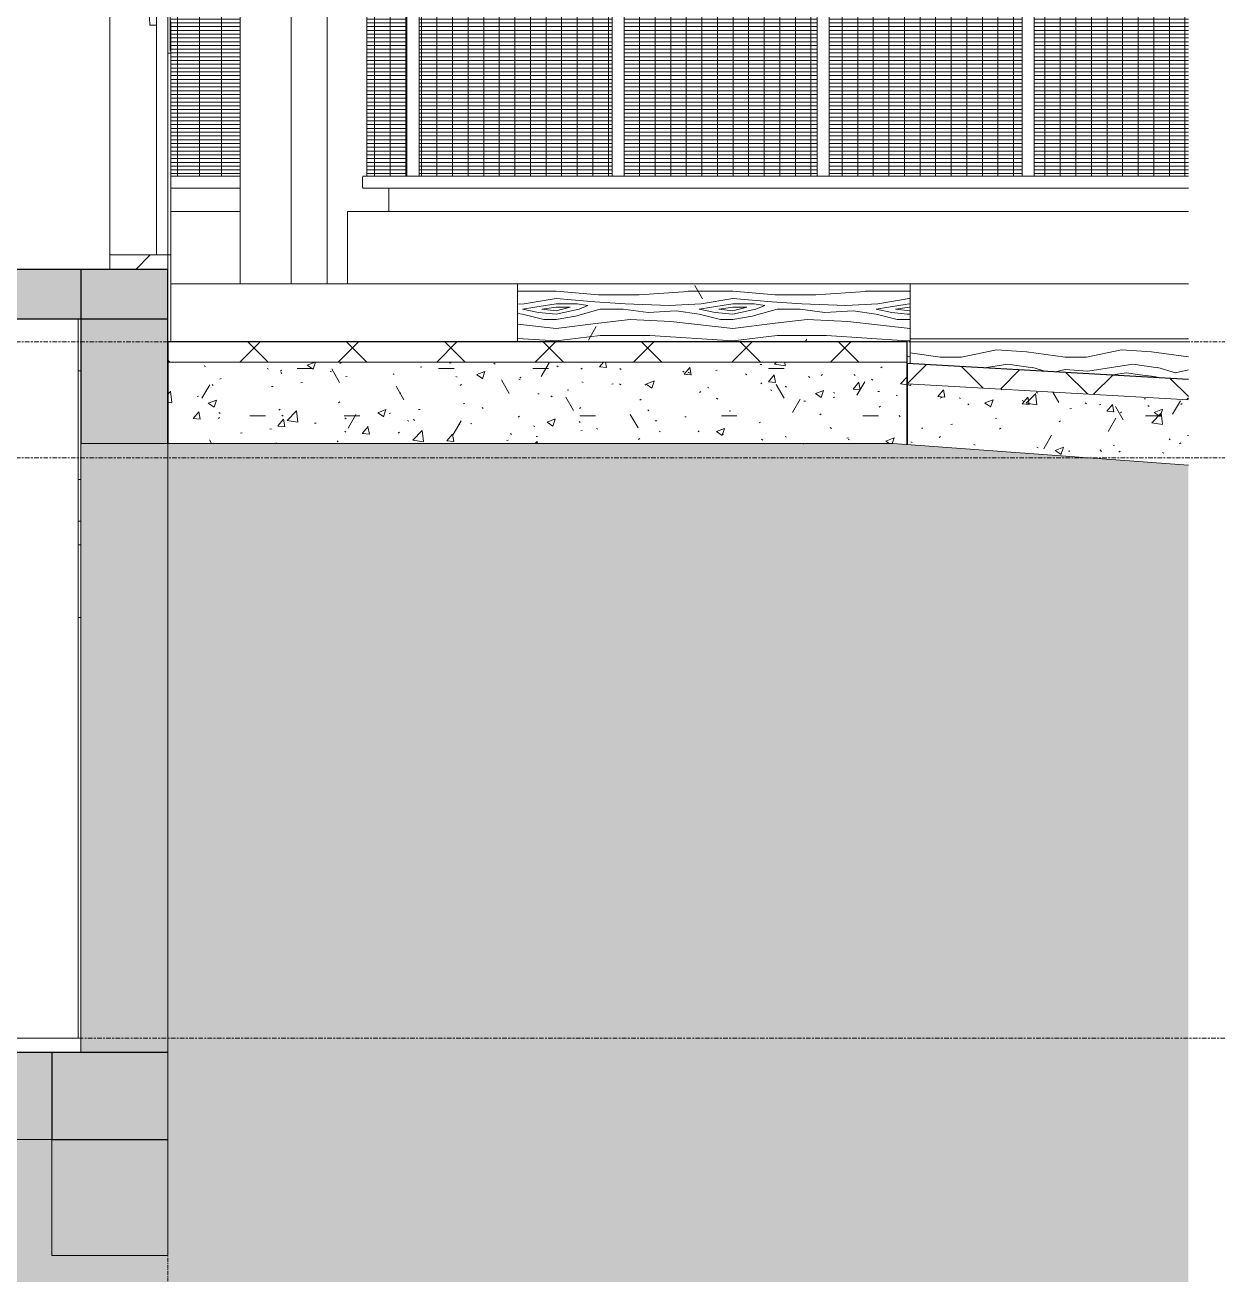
# Model space of a CAD drawing. Header units: millimetres. Extents: x 26124 to 258712, y -8723 to 35400.
# Drawn here: x 247595 to 251705, y -2814 to 1493 of the extents above; entities that cross this region are included whole.
import ezdxf

# ---------------------------------------------------------------- set-up
doc = ezdxf.new("R2010")
doc.units = ezdxf.units.MM
for name, pattern in [('Centre', [31.75, 6.35, -4.7625, 15.875, -4.7625]), ('Dash', [6.35, 3.175, -3.175]), ('Grid Line', [22.225, 12.7, -3.175, 3.175, -3.175])]:
    doc.linetypes.add(name, pattern=pattern)
for name, color, linetype, lineweight in [('0-2', 50, 'Continuous', 5), ('A-DETL-GENF-2', 9, 'Continuous', 9), ('A-DETL-MEDM', 33, 'Continuous', 18), ('A-DETL-THIN', 151, 'Continuous', 9), ('A-DOOR', 31, 'Continuous', 9), ('A-DOOR-FRAM', 31, 'Continuous', 9), ('A-DOOR-GLAZ', 31, 'Continuous', 9), ('A-FLOR', 192, 'Continuous', 9), ('A-FLOR-1', 10, 'Continuous', 25), ('A-FLOR-3', 192, 'Continuous', 25), ('A-FLOR-HRAL', 11, 'Continuous', 9), ('A-FLOR-LEVL-2', 51, 'Centre', 9), ('A-FLOR-MCUT', 51, 'Continuous', 9), ('A-FLOR-PATT-1', 7, 'Continuous', 9), ('A-FLOR-PATT-3', 8, 'Continuous', 9), ('A-WALL', 113, 'Continuous', 9), ('A-WALL-1', 113, 'Continuous', 18), ('A-WALL-PATT-1', 7, 'Continuous', 9), ('A-WALL-PATT-4', 111, 'Continuous', 9), ('C-PRKG', 70, 'Continuous', 9), ('C-PRKG-HDLN', 70, 'Dash', 9), ('L-SITE-WALL-1', 250, 'Continuous', 18), ('L-SITE-WALL-2', 7, 'Continuous', 9), ('S-BEAM-1', 12, 'Continuous', 5), ('S-BEAM-2', 10, 'Continuous', 25), ('S-BEAM-3', 7, 'Continuous', 9), ('S-COLS', 52, 'Continuous', 9), ('S-GRID-1', 1, 'Grid Line', 9)]:
    doc.layers.add(name, color=color, linetype=linetype, lineweight=lineweight)
pattern_1 = [(0, (201715.2, 14125), (650.24, 162.56), [53.645, -434.035, 53.645, -434.035, -2600.96]), (0, (201715.2, 14125), (650.24, 162.56), [-975.36, 53.645, -921.715, 53.645, -434.035, -1137.92]), (0, (201715.2, 14125), (650.24, 162.56), [-2438.4, 53.645, -271.475, 53.645, -759.155]), (120, (201959.04, 14206.28), (-465.9011, 481.84436), [53.645, -434.035, 53.645, -3034.995]), (120, (201959.04, 14206.28), (-465.9011, 481.84436), [-541.325, -434.035, 53.645, -921.715, -1625.6]), (120, (201959.04, 14206.28), (-465.9011, 481.84436), [-1950.72, 53.645, -434.035, 53.645, -1084.275]), (120, (201959.04, 14206.28), (-465.9011, 481.84436), [-2492.045, -271.475, 53.645, -759.155]), (240, (202040.32, 14531.4), (-184.3389, -644.40436), [53.645, -434.035, 53.645, -3034.995]), (240, (202040.32, 14531.4), (-184.3389, -644.40436), [-541.325, -434.035, 53.645, -921.715, -1625.6]), (240, (202040.32, 14531.4), (-184.3389, -644.40436), [-1950.72, 53.645, -434.035, 53.645, -1084.275]), (240, (202040.32, 14531.4), (-184.3389, -644.40436), [-2492.045, -271.475, 53.645, -759.155])]
pattern_2 = [(50, (201715.2, 14125), (291.4942, -25.5022), [30.48, -335.28]), (355, (201715.2, 14125), (-56.3889, 305.6909), [24.384, -268.224]), (100.451, (201739.5, 14122.88), (235.108, 280.1865), [25.904, -284.944]), (46.184, (201715.2, 14206.28), (433.727, -67.2684), [45.72, -502.92]), (96.636, (201751.35, 14200.67), (379.844, 395.8845), [38.856, -427.416]), (351.184, (201715.2, 14206.3), (379.848, 395.881), [36.576, -402.336]), (21, (201755.84, 14185.96), (242.5828, -163.6239), [30.48, -335.28]), (326, (201755.84, 14185.96), (98.883, 294.7011), [24.384, -268.224]), (71.451, (201776.06, 14172.33), (341.4672, 131.074), [25.904, -284.944]), (37.5, (201715.2, 14125), (4.94191, 135.28833), [5.364, -259.608, 5.364, -266.924, -269.24]), (37.5, (201715.2, 14125), (4.94191, 135.28833), [-537.261, 5.364, -263.876]), (7.5, (201715.2, 14125), (106.91172, 160.28908), [5.364, -149.88, 5.364, -253.512, -102.616]), (7.5, (201715.2, 14125), (106.91172, 160.28908), [-414.122, 5.364, -97.252]), (327.5, (201624.58, 14125), (216.9455, -9.16625), [5.364, -96.236, 5.364, -311.628, -420.624]), (327.5, (201624.58, 14125), (216.9455, -9.16625), [-418.592, 5.364, -415.26]), (317.5, (201583.94, 14125), (237.0069, 40.6827), [5.364, -126.716, 5.364, -205.151, -298.704]), (317.5, (201583.94, 14125), (237.0069, 40.6827), [-342.595, 5.364, -293.34])]
pattern_3 = [(45, (201715.2, 14125), (-169.7056, 169.7056), []), (135, (201715.2, 14125), (-169.7056, -169.7056), [])]
pattern_4 = [(349.695, (250830.505, 869.39), (3657.5982, -609.61), [68.155, -6747.38]), (0, (250897.56, 857.2), (609.6, 609.6), [67.06, -542.54]), (18.435, (250964.62, 857.2), (1219.2, 609.602), [57.83, -1869.89]), (172.875, (251019.48, 875.49), (4267.1994, -609.599), [49.15, -4865.604]), (174.806, (250970.713, 881.584), (6096.004, -609.5547), [67.333, -6665.92]), (194.036, (250903.66, 887.68), (-1828.802, -609.592), [75.4, -2438.04]), (9.462, (250879.27, 869.39), (3048.005, 609.5835), [37.08, -3670.97]), (353.66, (250915.85, 875.49), (-4876.8008, 609.5835), [55.2, -5464.96]), (185.711, (250970.713, 869.39), (-5486.3951, -609.6394), [61.264, -6065.14]), (168.69, (250909.75, 863.3), (2438.4, -609.603), [31.084, -3077.28]), (354.806, (250775.64, 863.296), (-6096.004, 609.5547), [67.333, -6665.92]), (348.69, (250842.7, 857.2), (-2438.4, 609.603), [62.17, -3046.194]), (0, (250903.66, 845), (609.6, 609.6), [73.15, -536.45]), (20.556, (250976.81, 845.01), (3048, 1219.197), [52.084, -5156.34]), (3.814, (251025.577, 863.296), (8534.40115, 609.5889), [91.643, -9072.654]), (354.806, (251117.02, 869.39), (-6096.004, 609.5547), [67.333, -6665.92]), (0, (251184.1, 863.3), (609.6, 609.6), [67.06, -542.54]), (5.194, (250641.53, 863.296), (6096.004, 609.5547), [67.333, -6665.92]), (354.806, (250708.585, 869.39), (-6096.004, 609.5547), [67.333, -6665.92]), (0, (250641.5, 875.5), (609.6, 609.6), [36.58, -573.02]), (5.194, (250678.105, 875.49), (6096.004, 609.5547), [67.333, -6665.92]), (0, (250745.16, 881.6), (609.6, 609.6), [60.96, -548.64]), (10.305, (250806.12, 881.584), (-3657.5982, -609.61), [68.155, -6747.38]), (5.194, (250873.18, 893.776), (6096.004, 609.5547), [67.333, -6665.92]), (354.806, (250940.233, 899.87), (-6096.004, 609.5547), [67.333, -6665.92]), (354.806, (251007.29, 893.776), (-6096.004, 609.5547), [67.333, -6665.92]), (351.87, (251074.345, 887.68), (-3657.6004, 609.593), [86.21, -4224.31]), (0, (251159.7, 875.5), (609.6, 609.6), [91.44, -518.16]), (347.471, (251135.305, 509.73), (3047.9989, -609.6108), [56.2, -5564.033]), (354.289, (251190.17, 497.536), (-5486.3951, 609.6394), [61.264, -6065.14]), (8.13, (251135.305, 509.73), (3657.6004, 609.593), [43.105, -4267.42]), (9.462, (251177.98, 515.82), (3048.005, 609.5835), [74.16, -3633.89]), (0, (250641.5, 528), (609.6, 609.6), [73.15, -536.45]), (350.538, (250714.68, 528.02), (-3048.005, 609.5835), [37.08, -3670.97]), (201.801, (250751.26, 521.92), (1828.8045, 609.587), [32.83, -3249.97]), (192.995, (250720.777, 509.73), (5486.3931, 1219.2375), [81.33, -8051.747]), (352.875, (251202.36, 509.73), (-4267.1994, 609.599), [49.15, -4865.604]), (7.125, (251202.36, 509.73), (4267.1994, 609.599), [49.15, -4865.604]), (0, (250641.5, 515.8), (609.6, 609.6), [48.77, -560.83]), (194.036, (250690.3, 515.82), (-1828.802, -609.592), [50.27, -2463.18]), (356.633, (250775.64, 534.112), (-9753.5944, 609.6919), [103.81, -10277.302]), (357.709, (250879.273, 528.016), (-14630.39665, 609.6991), [152.522, -15099.665]), (3.18, (251031.673, 521.92), (10363.1983, 609.6312), [109.897, -10879.823]), (9.462, (251141.4, 528.02), (3048.005, 609.5835), [111.24, -3596.81]), (10.305, (250641.53, 473.15), (-3657.5982, -609.61), [68.155, -6747.38]), (15.945, (250708.585, 485.34), (-2438.404, -609.583), [88.76, -4349.196]), (0, (250793.9, 509.7), (609.6, 609.6), [79.25, -530.35]), (351.87, (250873.18, 509.73), (-3657.6004, 609.593), [86.21, -4224.31]), (3.576, (250958.52, 497.536), (9144.003, 609.5468), [97.726, -9674.906]), (351.254, (251056.057, 503.63), (4267.201, -609.5878), [80.18, -7937.856]), (345.964, (251135.3, 491.44), (-1828.802, 609.592), [75.4, -2438.04]), (0, (251208.46, 473.15), (609.6, 609.6), [42.67, -566.93]), (174.806, (250775.64, 534.11), (6096.004, -609.5547), [134.665, -6598.587]), (355.236, (250641.53, 570.69), (-6705.5965, 609.6414), [146.81, -7193.745]), (0, (250787.83, 558.5), (609.6, 609.6), [140.2, -469.4]), (4.086, (250928.04, 558.496), (7924.795, 609.6527), [171.123, -8385.02]), (0, (251098.7, 570.7), (609.6, 609.6), [152.4, -457.2]), (7.125, (250641.53, 442.67), (4267.1994, 609.599), [147.443, -4767.31]), (6.34, (250787.83, 460.96), (4876.8008, 609.5835), [110.403, -5409.76]), (357.51, (250897.56, 473.152), (-13411.19697, 609.7044), [140.34, -13893.706]), (353.48, (251037.77, 467.056), (-15849.59217, 1828.85517), [214.749, -21260.135]), (3.013, (250641.53, 838.912), (10972.79715, 609.6408), [115.984, -11482.446]), (351.87, (250757.35, 845.01), (-3657.6004, 609.593), [129.316, -4181.21]), (357.614, (250885.37, 826.72), (-14020.79943, 609.6137), [146.43, -14496.664]), (10.62, (251031.673, 820.624), (-6705.59246, -1219.2397), [99.236, -9824.334]), (0, (251129.2, 838.9), (609.6, 609.6), [121.92, -487.68]), (356.82, (250641.53, 912.064), (-10363.1983, 609.6312), [109.897, -10879.823]), (6.009, (250751.257, 905.968), (-6095.999, -609.5992), [116.464, -11529.93]), (6.71, (250867.08, 918.16), (-5486.39734, -609.6157), [104.346, -10330.325]), (354.289, (250970.713, 930.35), (-5486.3951, 609.6394), [122.53, -6003.877]), (347.905, (251092.633, 918.16), (-5486.3949, 1219.22295), [87.28, -8640.862]), (9.462, (251177.98, 899.87), (3048.005, 609.5835), [74.16, -3633.89]), (3.814, (250641.53, 796.24), (8534.4012, 609.5889), [91.643, -9072.654]), (347.196, (250732.97, 802.336), (-7924.80896, 1828.76326), [137.532, -13615.67]), (0, (250867.1, 771.86), (609.6, 609.6), [152.4, -457.2]), (5.44, (251019.48, 771.856), (-6705.6025, -609.56085), [128.595, -12730.932]), (6.71, (251147.497, 784.048), (-5486.39734, -609.6157), [104.346, -10330.325]), (0, (250641.5, 954.74), (609.6, 609.6), [103.63, -505.97]), (8.13, (250745.16, 954.74), (3657.6004, 609.593), [172.42, -4138.1]), (357.614, (250915.85, 979.12), (-14020.79943, 609.6137), [146.43, -14496.664]), (354.472, (251062.153, 973.024), (12801.59101, -1219.3029), [189.859, -18796.025]), (6.843, (250641.53, 400), (-10363.19504, -1219.24128), [153.494, -15195.842]), (0, (250793.9, 418.3), (609.6, 609.6), [170.69, -438.91]), (356.348, (250964.617, 418.288), (-18897.60496, 1219.12666), [287.095, -28422.422]), (0, (250641.5, 613.36), (609.6, 609.6), [146.3, -463.3]), (4.764, (250787.833, 613.36), (6705.5965, 609.6414), [146.81, -7193.745]), (358.152, (250934.137, 625.552), (-18287.99624, 609.72412), [189.074, -18718.355]), (357.274, (251123.113, 619.456), (-12192.00424, 609.53415), [128.16, -12687.945]), (354.806, (250641.53, 710.896), (-6096.004, 609.5547), [134.665, -6598.587]), (0, (250775.64, 698.7), (609.6, 609.6), [195.07, -414.53]), (1.909, (250970.713, 698.704), (17678.40105, 609.55323), [182.982, -18115.176]), (3.576, (251153.593, 704.8), (9144.003, 609.5468), [97.726, -9674.906])]

# ---------------------------------------------------------------- blocks, each defined once
blk = doc.blocks.new('NCV_TKTC_KET CAU_rvt-2-TKCS_MẶT CẮT 4')
at = {"layer": 'A-FLOR-PATT-1'}
for points in [[(127176.4, 480), (127252.5, 480), (127252.5, 650), (125452.6, 650), (125452.6, 480), (126776.9, 480)], [(82302.7, -2350), (127252.6, -2350), (127252.6, -2050), (33652.7, -2050), (33652.7, -2350), (79641.2, -2350)]]:
    blk.add_hatch(color=256, dxfattribs=at).paths.add_polyline_path(points)
at = {"layer": 'A-WALL-PATT-1'}
blk.add_hatch(color=256, dxfattribs=at).paths.add_polyline_path([(126952.6, -2050), (127252.6, -2050), (127252.6, 50), (126952.6, 50), (126952.6, -1401.9)])
at = {"layer": 'S-BEAM-1'}
for points in [[(127176.4, 50), (127252.6, 50), (127252.6, 650), (126952.6, 650), (126952.6, 50)], [(126852.6, -2750), (127252.6, -2750), (127252.6, -2050), (126852.6, -2050), (126852.6, -2623.2)]]:
    blk.add_hatch(color=256, dxfattribs=at).paths.add_polyline_path(points)
at = {"layer": 'A-FLOR-1'}
for p, q in [((127252.5, 650), (125452.6, 650)), ((127252.5, 480), (127252.5, 650)), ((125452.6, 480), (127252.5, 480)), ((127252.6, -2050), (33652.7, -2050)), ((126852.6, -2350), (127252.6, -2350))]:
    blk.add_line(p, q, dxfattribs=at)
at = {"layer": 'L-SITE-WALL-1'}
blk.add_line((126952.6, 50), (126952.6, -2050), dxfattribs=at)
at = {"layer": 'L-SITE-WALL-2'}
for p, q in [((127252.6, 50), (126952.6, 50)), ((126952.6, -2050), (127252.6, -2050))]:
    blk.add_line(p, q, dxfattribs=at)
at = {"layer": 'S-BEAM-2'}
for p, q in [((127252.6, 650), (126952.6, 650)), ((126952.6, 650), (126952.6, 50)), ((127252.6, 50), (127252.6, 650)), ((126952.6, -2050), (126852.6, -2050)), ((126852.6, -2050), (126852.6, -2350))]:
    blk.add_line(p, q, dxfattribs=at)
at = {"layer": 'S-BEAM-3'}
for p, q in [((126952.6, 50), (127252.6, 50)), ((127252.6, -2050), (126952.6, -2050))]:
    blk.add_line(p, q, dxfattribs=at)
blk = doc.blocks.new('FD_01 - FD_01-1200x2200mm-V90-TKCS_MẶT CẮT 4')
at = {"layer": 'A-DOOR'}
for p, q in [((127252.6, 2865), (127212.6, 2865)), ((127212.6, 2865), (127212.6, 2665)), ((127252.6, 2665), (127252.6, 2865)), ((127212.6, 2685), (127210.6, 2685)), ((127210.6, 2685), (127210.6, 2665)), ((127212.6, 2665), (127212.6, 2685)), ((127254.6, 2685), (127252.6, 2685)), ((127252.6, 2685), (127252.6, 2665)), ((127254.6, 2665), (127254.6, 2685)), ((127210.6, 2665), (127212.6, 2665)), ((127210.6, 2000), (127210.6, 2665)), ((127212.6, 2665), (127252.6, 2665)), ((127252.6, 2665), (127254.6, 2665)), ((127254.6, 2000), (127254.6, 2665)), ((127212.6, 2000), (127210.6, 2000)), ((127210.6, 2000), (127210.6, 1980)), ((127252.6, 2000), (127212.6, 2000)), ((127212.6, 2000), (127212.6, 700)), ((127212.6, 1980), (127212.6, 2000)), ((127252.6, 700), (127252.6, 2000)), ((127254.6, 2000), (127252.6, 2000)), ((127252.6, 2000), (127252.6, 1980)), ((127254.6, 1980), (127254.6, 2000)), ((127210.6, 1980), (127212.6, 1980)), ((127252.6, 1980), (127254.6, 1980)), ((127189, 1688.9), (127184, 1625.4)), ((127212.6, 1708), (127190.5, 1708)), ((127190.5, 1707.5), (127190.5, 1708)), ((127258.6, 1680), (127252.6, 1680)), ((127260.6, 1402.5), (127260.6, 1672.5)), ((127174.5, 1625.4), (127174.5, 1574.6)), ((127180.8, 1625.4), (127174.5, 1625.4)), ((127180.8, 1574.6), (127180.8, 1625.4)), ((127180.8, 1625.4), (127180.8, 1574.6)), ((127212.6, 1625.4), (127180.8, 1625.4)), ((127212.6, 1574.6), (127212.6, 1625.4)), ((127287.6, 1610), (127260.6, 1610)), ((127260.6, 1607.1), (127260.6, 1609.7)), ((127287.6, 1610), (127287.6, 1617.5)), ((127297.6, 1617.5), (127287.6, 1617.5)), ((127287.6, 1600), (127287.6, 1610)), ((127287.6, 1609.7), (127287.6, 1608.7)), ((127287.6, 1590), (127287.6, 1600)), ((127297.6, 1617.5), (127297.6, 1610)), ((127297.6, 1610), (127297.6, 1600)), ((127297.6, 1600), (127297.6, 1590)), ((127174.5, 1574.6), (127180.8, 1574.6)), ((127180.8, 1574.6), (127212.6, 1574.6)), ((127184, 1574.6), (127189, 1511.1)), ((127260.6, 1590.3), (127260.6, 1592.9)), ((127260.6, 1590), (127287.6, 1590)), ((127287.6, 1591.3), (127287.6, 1590.3)), ((127287.6, 1582.5), (127287.6, 1590)), ((127297.6, 1582.5), (127287.6, 1582.5)), ((127297.6, 1590), (127297.6, 1582.5)), ((127190.5, 1492.1), (127190.5, 1492.5)), ((127190.5, 1492.1), (127212.6, 1492.1)), ((127262.6, 1506), (127260.6, 1506)), ((127262.6, 1495.1), (127260.6, 1495.1)), ((127260.6, 1477.7), (127262.6, 1477.7)), ((127262.6, 1503), (127262.6, 1503)), ((127262.6, 1503), (127262.6, 1497)), ((127262.6, 1497), (127262.6, 1497)), ((127262.6, 1495.1), (127262.6, 1495.1)), ((127262.6, 1495.1), (127262.6, 1481.2)), ((127262.6, 1481.2), (127262.6, 1481.2)), ((127252.6, 1395), (127258.6, 1395)), ((127212.6, 700), (127252.6, 700))]:
    blk.add_line(p, q, dxfattribs=at)
at = {"layer": 'A-DOOR', "flags": 128}
for points in [[(127190.5, 1708), (127190.5, 1707.5), (127190.4, 1706.1), (127190.2, 1703.8), (127189.9, 1700.8), (127189.7, 1697.2), (127189.3, 1693.1), (127189, 1688.9)], [(127258.6, 1680), (127258.6, 1680), (127258.7, 1680), (127258.8, 1680), (127258.9, 1680), (127259, 1680), (127259, 1679.9), (127259.1, 1679.9), (127259.2, 1679.9), (127259.3, 1679.9), (127259.3, 1679.8), (127259.4, 1679.8), (127259.5, 1679.8), (127259.6, 1679.7), (127259.6, 1679.7), (127259.7, 1679.7), (127259.8, 1679.6), (127259.8, 1679.6), (127259.9, 1679.5), (127259.9, 1679.4), (127260, 1679.4), (127260.1, 1679.3), (127260.1, 1679.3), (127260.2, 1679.2), (127260.2, 1679.1), (127260.2, 1679.1), (127260.3, 1679), (127260.3, 1678.9), (127260.4, 1678.9), (127260.4, 1678.8), (127260.4, 1678.7), (127260.5, 1678.6), (127260.5, 1678.6), (127260.5, 1678.5), (127260.5, 1678.4), (127260.5, 1678.3), (127260.5, 1678.3), (127260.6, 1678.2), (127260.6, 1678.1), (127260.6, 1678), (127260.6, 1678)], [(127189, 1511.1), (127189.3, 1506.9), (127189.7, 1502.8), (127189.9, 1499.2), (127190.2, 1496.2), (127190.4, 1493.9), (127190.5, 1492.5), (127190.5, 1492.1)], [(127260.6, 1397), (127260.6, 1396.9), (127260.6, 1396.8), (127260.5, 1396.8), (127260.5, 1396.7), (127260.5, 1396.6), (127260.5, 1396.5), (127260.5, 1396.4), (127260.5, 1396.4), (127260.4, 1396.3), (127260.4, 1396.2), (127260.4, 1396.1), (127260.3, 1396.1), (127260.3, 1396), (127260.3, 1395.9), (127260.2, 1395.9), (127260.2, 1395.8), (127260.1, 1395.7), (127260.1, 1395.7), (127260, 1395.6), (127260, 1395.6), (127259.9, 1395.5), (127259.8, 1395.5), (127259.8, 1395.4), (127259.7, 1395.4), (127259.6, 1395.3), (127259.6, 1395.3), (127259.5, 1395.2), (127259.4, 1395.2), (127259.4, 1395.2), (127259.3, 1395.1), (127259.2, 1395.1), (127259.1, 1395.1), (127259.1, 1395.1), (127259, 1395), (127258.9, 1395), (127258.8, 1395), (127258.7, 1395), (127258.7, 1395), (127258.6, 1395), (127258.6, 1395)]]:
    blk.add_lwpolyline(points, dxfattribs=at)
at = {"layer": 'A-DOOR-FRAM'}
for p, q in [((127252.6, 2900), (127052.6, 2900)), ((127052.6, 2900), (127052.6, 2855)), ((127252.6, 2865), (127252.6, 2900)), ((127052.6, 2855), (127212.6, 2855)), ((127052.6, 2855), (127052.6, 700)), ((127212.6, 2855), (127212.6, 2865)), ((127212.6, 2865), (127252.6, 2865))]:
    blk.add_line(p, q, dxfattribs=at)
at = {"layer": 'A-DOOR-GLAZ'}
for p, q in [((127222.6, 2665), (127212.6, 2665)), ((127212.6, 2665), (127212.6, 2000)), ((127222.6, 2000), (127222.6, 2665)), ((127252.6, 2665), (127242.6, 2665)), ((127242.6, 2665), (127242.6, 2000)), ((127252.6, 2000), (127252.6, 2665)), ((127212.6, 2000), (127222.6, 2000)), ((127242.6, 2000), (127252.6, 2000))]:
    blk.add_line(p, q, dxfattribs=at)
blk = doc.blocks.new('BAI XE PCCC - BAI XE PCCC-1477864-TKCS_MẶT CẮT 4')
at = {"layer": 'C-PRKG'}
for p, q in [((129811.6, 600), (130771.5, 600)), ((130771.5, 600), (129811.6, 600))]:
    blk.add_line(p, q, dxfattribs=at)
at = {"layer": 'C-PRKG-HDLN'}
blk.add_line((129811.6, 600), (130771.5, 600), dxfattribs=at)
blk.add_line((129811.6, 600), (130771.5, 600), dxfattribs=at)
blk = doc.blocks.new('NBS_CLDPhysicalSecuritySystems_MtlMeshPnlFncngSym_CLDModsecSecurusS3_InfillPanel - NBS_CLDPhysicalSecuritySystems_MtlMeshPnlFncngSym_CLDModsecSecurusS2_InfillPanel-2369440-TKCS_MẶT CẮT 4')
at = {"layer": 'A-FLOR-HRAL'}
h = blk.add_hatch(dxfattribs=at)
h.set_pattern_fill('FP_23', color=256, style=0, pattern_type=2)
h.set_pattern_definition([(180, (123252.564, 850), (2e-15, 13), []), (90, (123252.564, 850), (76, -5e-15), [])])
h.paths.add_polyline_path([(127313.3, 2826.1), (127312.4, 2820), (127307, 2825.7), (127312.7, 2826)])
h.paths.add_polyline_path([(127501.6, 971), (127501.6, 2850), (127329.9, 2850), (127328.9, 2828.9), (127313.4, 2821), (127315.1, 2826.8), (127321.2, 2830.8), (127325.4, 2838.7), (127324.8, 2848.1), (127325.4, 2842.5), (127323, 2834), (127316.1, 2827.8), (127308.3, 2826.1), (127300.4, 2828.4), (127294.2, 2835.3), (127292.5, 2843.1), (127293, 2836.9), (127297.4, 2830.1), (127308.9, 2820), (127298.4, 2820), (127296.9, 2812.2), (127282.3, 2796.3), (127273.3, 2798), (127262.6, 2809), (127262.6, 1609.7), (127287.6, 1610), (127287.6, 1617.5), (127297.6, 1616.9), (127297.6, 1582.5), (127287.6, 1583.1), (127287.6, 1590.3), (127262.6, 1590.3), (127262.6, 1500), (127260.6, 1500), (127260.6, 1495.1), (127262.6, 1495.1), (127262.6, 971), (127376.1, 971)])
h.paths.add_polyline_path([(123632.6, 2150), (123758.4, 2151.9), (123689.4, 2200), (123506.6, 2200), (123506.6, 2151.9), (123632.6, 2151.9)])
h.paths.add_polyline_path([(123892.6, 2150), (123892.2, 2200), (123878.5, 2200), (123878.5, 2150), (123892.2, 2150)])
h.paths.add_polyline_path([(123778.5, 2150), (123868.5, 2150), (123868.5, 2200), (123773.2, 2200), (123773.2, 2153.7)])
h.paths.add_polyline_path([(123372.6, 2151.9), (123466.6, 2151.9), (123466.6, 2200), (123372.6, 2200)])
h.paths.add_polyline_path([(123763.2, 2160.6), (123763.2, 2200), (123706.9, 2200)])
h.paths.add_polyline_path([(127263.9, 2820), (127266.8, 2820), (127263.9, 2830.5), (127262.7, 2820)])
for p, q in [((127501.6, 971), (127262.6, 971)), ((127262.6, 930), (127501.6, 930))]:
    blk.add_line(p, q, dxfattribs=at)
blk = doc.blocks.new('NBS_CLDPhysicalSecuritySystems_MtlMeshPnlFncngSym_CLDModsecSecurusS3_InfillPanel - NBS_CLDPhysicalSecuritySystems_MtlMeshPnlFncngSym_CLDModsecSecurusS2_InfillPanel-2369448-TKCS_MẶT CẮT 4')
at = {"layer": 'A-FLOR-HRAL'}
h = blk.add_hatch(dxfattribs=at)
h.set_pattern_fill('FP_24', color=256, style=0, pattern_type=2)
h.set_pattern_definition([(180, (127938.806, 850), (2e-15, 13), []), (90, (127938.806, 850), (53.74, -3e-15), [])])
h.paths.add_polyline_path([(130771.5, 971), (130771.5, 2850), (130239.7, 2850), (130239.7, 971), (130372, 971)])
h.paths.add_polyline_path([(130198.3, 971), (130198.3, 2850), (129532.6, 2850), (129532.6, 971), (129972.5, 971)])
h.paths.add_polyline_path([(127938.8, 971), (128076.9, 971), (128076.9, 2850), (127938.8, 2850), (127938.8, 978.7)])
h.paths.add_polyline_path([(128118.4, 971), (128784, 971), (128784, 2850), (128118.4, 2850), (128118.4, 1040.7)])
h.paths.add_polyline_path([(128825.5, 971), (129491.1, 971), (129491.1, 2850), (128825.5, 2850), (128825.5, 1040.7)])
for p, q in [((128077.1, 2850), (127938.8, 2850)), ((127938.8, 2850), (127938.8, 970.6)), ((128076.9, 2850), (128076.9, 971)), ((128078.1, 2850), (128076.9, 2850)), ((128100.7, 2850), (128078.1, 2850)), ((128106.4, 2850), (128100.7, 2850)), ((128118.4, 2850), (128106.4, 2850)), ((128118.4, 971), (128118.4, 2850)), ((128784.2, 2850), (128118.4, 2850)), ((128784, 2850), (128784, 971)), ((128785.2, 2850), (128784, 2850)), ((128807.8, 2850), (128785.2, 2850)), ((128813.5, 2850), (128807.8, 2850)), ((128825.5, 2850), (128813.5, 2850)), ((128825.5, 971), (128825.5, 2850)), ((129491.3, 2850), (128825.5, 2850)), ((129491.1, 2850), (129491.1, 971)), ((129492.3, 2850), (129491.1, 2850)), ((129514.9, 2850), (129492.3, 2850)), ((129520.6, 2850), (129514.9, 2850)), ((129532.6, 2850), (129520.6, 2850)), ((129532.6, 971), (129532.6, 2850)), ((130198.4, 2850), (129532.6, 2850)), ((130198.3, 2850), (130198.3, 971)), ((130199.4, 2850), (130198.3, 2850)), ((130222.1, 2850), (130199.4, 2850)), ((130227.7, 2850), (130222.1, 2850)), ((130239.7, 2850), (130227.7, 2850)), ((130239.7, 971), (130239.7, 2850)), ((130771.5, 2850), (130239.7, 2850)), ((127924, 933), (127924, 968)), ((130771.5, 971), (127926.1, 971)), ((128078.1, 971), (128076.9, 971)), ((128100.7, 971), (128078.1, 971)), ((128105.6, 971), (128100.7, 971)), ((128785.2, 971), (128784, 971)), ((128807.8, 971), (128785.2, 971)), ((128812.7, 971), (128807.8, 971)), ((129492.3, 971), (129491.1, 971)), ((129514.9, 971), (129492.3, 971)), ((129519.8, 971), (129514.9, 971)), ((130199.4, 971), (130198.3, 971)), ((130222.1, 971), (130199.4, 971)), ((130226.9, 971), (130222.1, 971)), ((127926.1, 930), (130771.5, 930))]:
    blk.add_line(p, q, dxfattribs=at)
for centre, start_param, end_param in [((127926.1, 968), 0, 1.570796), ((127926.1, 933), 1.570796, 3.141593)]:
    blk.add_ellipse(centre, major_axis=(0, 3), ratio=0.707107, start_param=start_param, end_param=end_param, dxfattribs=at)

msp = doc.modelspace()

# ---------------------------------------------------------------- hatches: boundary and pattern name
at = {"layer": 'A-DETL-GENF-2'}
h = msp.add_hatch(dxfattribs=at)
h.set_pattern_fill('FP_49', color=256, style=0, pattern_type=2)
h.set_pattern_definition([(0, (201715.2, 14125), (774.192, 774.192), [774.192, -774.192]), (0, (201715.2, 14415.3), (774.192, 774.192), [774.192, -774.192]), (0, (201715.2, 14705.64), (774.192, 774.192), [774.192, -774.192]), (90, (201812, 14802.4), (-774.192, 774.192), [774.192, -774.192]), (90, (202102.3, 14802.4), (-774.192, 774.192), [774.192, -774.192]), (90, (202392.6, 14802.4), (-774.192, 774.192), [774.192, -774.192])])
h.paths.add_polyline_path([(149345.9, -5065.9), (251606.4, -5065.9), (251606.4, -25.5), (250587.5, 50), (248087.5, 50), (248087.5, -2750), (247687.5, -2750), (247687.5, -2350), (244787.5, -2350), (244787.5, -3550), (244837.5, -3550), (244837.5, -3600), (242237.5, -3600), (242237.5, -3550), (242287.5, -3550), (242287.5, -2350), (238912.6, -2350), (238912.6, -3550), (238962.6, -3550), (238962.6, -3600), (235262.6, -3600), (235262.6, -3550), (235312.6, -3550), (235312.6, -2350), (230787.6, -2350), (230787.6, -3550), (230837.6, -3550), (230837.6, -3600), (227137.6, -3600), (227137.6, -3550), (227187.5, -3550), (227187.5, -2350), (222587.6, -2350), (222587.6, -3550), (222637.6, -3550), (222637.6, -3600), (218937.6, -3600), (218937.6, -3550), (218987.5, -3550), (218987.5, -2350), (214387.6, -2350), (214387.6, -3550), (214437.6, -3550), (214437.6, -3600), (210737.6, -3600), (210737.6, -3550), (210787.6, -3550), (210787.6, -2350), (205637.6, -2350), (205637.6, -3550), (205687.6, -3550), (205687.6, -3600), (203087.6, -3600), (203087.6, -3550), (203137.6, -3550), (203137.6, -2350), (198387.6, -2350), (198387.6, -2750), (197987.5, -2750), (197987.5, -2350), (191787.6, -2350), (191787.6, -3550), (191837.6, -3550), (191837.6, -3600), (188137.6, -3600), (188137.6, -3550), (188187.6, -3550), (188187.6, -2350), (183587.6, -2350), (183587.6, -3550), (183637.6, -3550), (183637.6, -3600), (179937.6, -3600), (179937.6, -3550), (179987.6, -3550), (179987.6, -2350), (175387.5, -2350), (175387.5, -3550), (175512.6, -3550), (175512.6, -3600), (171812.6, -3600), (171812.6, -3550), (171787.6, -3550), (171787.6, -2350), (167262.6, -2350), (167262.6, -3550), (167312.6, -3550), (167312.6, -3600), (163612.6, -3600), (163612.6, -3550), (163662.6, -3550), (163662.6, -2350), (160287.6, -2350), (160287.6, -3550), (160337.5, -3550), (160337.5, -3600), (157737.5, -3600), (157737.5, -3550), (157787.5, -3550), (157787.5, -2350), (154887.5, -2350), (154887.5, -2750), (154487.5, -2750), (154487.5, -43.4), (151924.1, -43.4), (149345.9, -188.8), (149345.9, -4315.4)])
at = {"layer": 'A-FLOR-PATT-3'}
h = msp.add_hatch(dxfattribs=at)
h.set_pattern_fill('FP_8', color=256, style=0, pattern_type=2)
h.set_pattern_definition(pattern_3)
h.paths.add_polyline_path([(250408, 330), (250636.4, 330), (250636.4, 400), (248087.5, 400), (248087.5, 330), (250008.5, 330)])
h = msp.add_hatch(dxfattribs=at)
h.set_pattern_fill('FP_2', color=256, style=0, pattern_type=2)
h.set_pattern_definition(pattern_1)
h.paths.add_polyline_path([(248087.5, 0), (248087.5, 50), (250607.7, 48.5), (250636.4, 46.4), (250636.4, 330), (248087.5, 330), (248087.5, 0)])
h = msp.add_hatch(dxfattribs=at)
h.set_pattern_fill('FP_10', color=256, style=0, pattern_type=2)
h.set_pattern_definition(pattern_2)
h.paths.add_polyline_path([(248087.5, 0), (248087.5, 50), (250607.7, 48.5), (250636.4, 46.4), (250636.4, 330), (248087.5, 330), (248087.5, 0)])
h = msp.add_hatch(dxfattribs=at)
h.set_pattern_fill('FP_8', color=256, style=0, pattern_type=2)
h.set_pattern_definition(pattern_3)
h.paths.add_polyline_path([(251606.4, 200.8), (251606.4, 270.8), (250636.5, 325.5), (250636.5, 255.5), (251206.9, 223.3)])
h = msp.add_hatch(dxfattribs=at)
h.set_pattern_fill('FP_2', color=256, style=0, pattern_type=2)
h.set_pattern_definition(pattern_1)
h.paths.add_polyline_path([(251606.4, -25.5), (251606.4, 200.8), (250636.5, 255.5), (250636.5, 46.4), (251206.9, 4.1)])
h = msp.add_hatch(dxfattribs=at)
h.set_pattern_fill('FP_10', color=256, style=0, pattern_type=2)
h.set_pattern_definition(pattern_2)
h.paths.add_polyline_path([(251606.4, -25.5), (251606.4, 200.8), (250636.5, 255.5), (250636.5, 46.4), (251206.9, 4.1)])
at = {"layer": 'A-WALL-PATT-4'}
h = msp.add_hatch(dxfattribs=at)
h.set_pattern_fill('FP_1', color=256, style=0, pattern_type=2)
h.set_pattern_definition([(45, (201715.2, 14125), (-90.50967, 90.50967), [])])
h.paths.add_polyline_path([(247887.5, 650), (248087.5, 650), (248087.5, 700), (247887.5, 700)])
h.paths.add_polyline_path([(247887.5, 2900), (248087.5, 2900), (248087.5, 3300), (247887.5, 3300)])
h.paths.add_polyline_path([(247887.5, 3900), (248087.5, 3900), (248087.3, 5380), (247887.5, 5380), (247887.5, 4704.7)])
h = msp.add_hatch(dxfattribs=at)
h.set_pattern_fill('FP_4', color=256, style=0, pattern_type=2)
h.set_pattern_definition([(0, (201715.2, 14125), (1300.48, 325.12), [53.645, -921.715, 53.645, -6123.635]), (0, (201715.2, 14125), (1300.48, 325.12), [-1029.005, -921.715, 53.645, -1897.075, -3251.2]), (0, (201715.2, 14125), (1300.48, 325.12), [-3901.44, 53.645, -921.715, 53.645, -2222.195]), (0, (201715.2, 14125), (1300.48, 325.12), [-4930.445, -596.595, 53.645, -1571.955]), (120, (202202.9, 14287.56), (-931.8022, 963.6887), [53.645, -921.715, -6177.28]), (120, (202202.9, 14287.56), (-931.8022, 963.6887), [-975.36, 53.645, -921.715, -5201.92]), (120, (202202.9, 14287.56), (-931.8022, 963.6887), [-1950.72, 53.645, -1897.075, -3251.2]), (120, (202202.9, 14287.56), (-931.8022, 963.6887), [-3901.44, 53.645, -921.715, -2275.84]), (120, (202202.9, 14287.56), (-931.8022, 963.6887), [-4876.8, 53.645, -596.595, -1625.6]), (120, (202202.9, 14287.56), (-931.8022, 963.6887), [-5527.04, 53.645, -1571.955]), (240, (202365.44, 14937.8), (-368.6778, -1288.8087), [53.645, -921.715, -6177.28]), (240, (202365.44, 14937.8), (-368.6778, -1288.8087), [-975.36, 53.645, -921.715, -5201.92]), (240, (202365.44, 14937.8), (-368.6778, -1288.8087), [-1950.72, 53.645, -1897.075, -3251.2]), (240, (202365.44, 14937.8), (-368.6778, -1288.8087), [-3901.44, 53.645, -921.715, -2275.84]), (240, (202365.44, 14937.8), (-368.6778, -1288.8087), [-4876.8, 53.645, -596.595, -1625.6]), (240, (202365.44, 14937.8), (-368.6778, -1288.8087), [-5527.04, 53.645, -1571.955])])
h.paths.add_polyline_path([(250636.5, 200), (250636.5, 600), (249292.5, 600), (249292.5, 400), (250636.4, 400), (250636.4, 200)])
h = msp.add_hatch(dxfattribs=at)
h.set_pattern_fill('FP_53', color=256, style=0, pattern_type=2)
h.set_pattern_definition(pattern_4)
h.paths.add_polyline_path([(250636.5, 200), (250636.5, 600), (249292.5, 600), (249292.5, 400), (250636.4, 400), (250636.4, 200)])
h = msp.add_hatch(dxfattribs=at)
h.set_pattern_fill('FP_53', color=256, style=0, pattern_type=2)
h.set_pattern_definition(pattern_4)
h.paths.add_polyline_path([(250646.5, 324.9), (250646.5, 600), (250636.5, 600), (250636.5, 325.5)])
h = msp.add_hatch(dxfattribs=at)
h.set_pattern_fill('FP_55', color=256, style=0, pattern_type=2)
h.set_pattern_definition([(0, (249648.6, 14125), (919.578, 325.12), [37.933, -651.75, 37.933, -4330.064]), (0, (249648.6, 14125), (919.578, 325.12), [-727.616, -651.75, 37.933, -1341.435, -2298.946]), (0, (249648.6, 14125), (919.578, 325.12), [-2758.735, 37.933, -651.75, 37.933, -1571.33]), (0, (249648.6, 14125), (919.578, 325.12), [-3486.35, -421.857, 37.933, -1111.54]), (112.208, (249993.43, 14287.56), (-658.89, 963.6846), [50.18, -862.186, -5778.316]), (112.208, (249993.43, 14287.56), (-658.89, 963.6846), [-912.366, 50.18, -862.186, -4865.95]), (112.208, (249993.43, 14287.56), (-658.89, 963.6846), [-1824.73, 50.18, -1774.55, -3041.22]), (112.208, (249993.43, 14287.56), (-658.89, 963.6846), [-3649.463, 50.18, -862.186, -2128.853]), (112.208, (249993.43, 14287.56), (-658.89, 963.6846), [-4561.83, 50.18, -558.064, -1520.61]), (112.208, (249993.43, 14287.56), (-658.89, 963.6846), [-5170.073, 50.18, -1470.43]), (247.792, (250108.37, 14937.8), (-260.702, -1288.807), [50.18, -862.186, -5778.316]), (247.792, (250108.37, 14937.8), (-260.702, -1288.807), [-912.366, 50.18, -862.186, -4865.95]), (247.792, (250108.37, 14937.8), (-260.702, -1288.807), [-1824.73, 50.18, -1774.55, -3041.22]), (247.792, (250108.37, 14937.8), (-260.702, -1288.807), [-3649.463, 50.18, -862.186, -2128.853]), (247.792, (250108.37, 14937.8), (-260.702, -1288.807), [-4561.83, 50.18, -558.064, -1520.61]), (247.792, (250108.37, 14937.8), (-260.702, -1288.807), [-5170.073, 50.18, -1470.43])])
h.paths.add_polyline_path([(251606.4, 270.8), (251606.4, 400), (250646.5, 400), (250646.5, 324.9), (251206.9, 293.3)])
h = msp.add_hatch(dxfattribs=at)
h.set_pattern_fill('FP_40', color=256, style=0, pattern_type=2)
h.set_pattern_definition([(345.58, (254761.477, 869.39), (2586.31376, -609.59703), [48.958, -4846.855]), (0, (254808.9, 857.2), (431.05, 609.6), [47.416, -383.637]), (25.239, (254856.3, 857.2), (862.109, 609.5936), [42.89, -1386.75]), (169.975, (254895.1, 875.49), (3017.3654, -609.601), [35.02, -3466.866]), (172.674, (254860.62, 881.584), (4310.52255, -609.59734), [47.806, -4732.795]), (199.471, (254813.2, 887.68), (-1293.1593, -609.595), [54.864, -1773.936]), (13.263, (254795.96, 869.39), (2155.2587, 609.6122), [26.572, -2630.612]), (351.07, (254821.824, 875.49), (-3448.4197, 609.5922), [39.27, -3887.802]), (188.049, (254860.62, 869.39), (-3879.4751, -609.5689), [43.534, -4309.88]), (164.207, (254817.51, 863.3), (1724.2107, -609.5953), [22.4, -2217.415]), (352.674, (254722.68, 863.296), (-4310.52255, 609.59734), [47.806, -4732.795]), (344.207, (254770.1, 857.2), (-1724.2107, 609.5953), [44.796, -2195.016]), (0, (254813.2, 845), (431.05, 609.6), [51.726, -379.326]), (27.938, (254864.93, 845.01), (2155.2684, 1219.1864), [39.033, -3864.31]), (5.386, (254899.413, 863.296), (6034.73236, 609.6029), [64.945, -6429.513]), (352.674, (254964.07, 869.39), (-4310.52255, 609.59734), [47.806, -4732.795]), (0, (255011.5, 863.3), (431.05, 609.6), [47.416, -383.637]), (7.326, (254627.85, 863.296), (4310.52255, 609.59734), [47.806, -4732.795]), (352.674, (254675.266, 869.39), (-4310.52255, 609.59734), [47.806, -4732.795]), (0, (254627.85, 875.5), (431.05, 609.6), [25.863, -405.19]), (7.326, (254653.714, 875.49), (4310.52255, 609.59734), [47.806, -4732.795]), (0, (254701.1, 881.6), (431.05, 609.6), [43.105, -387.947]), (14.42, (254744.235, 881.584), (-2586.31376, -609.597), [48.958, -4846.855]), (7.326, (254791.65, 893.776), (4310.52255, 609.59734), [47.806, -4732.795]), (352.674, (254839.066, 899.87), (-4310.52255, 609.59734), [47.806, -4732.795]), (352.674, (254886.48, 893.776), (-4310.52255, 609.59734), [47.806, -4732.795]), (348.578, (254933.9, 887.68), (-2586.3108, 609.611), [61.566, -3016.762]), (0, (254994.25, 875.5), (431.05, 609.6), [64.66, -366.394]), (342.554, (254977.003, 509.73), (2155.2659, -609.5875), [40.665, -4025.874]), (351.951, (255015.8, 497.536), (-3879.4751, 609.5689), [43.534, -4309.88]), (11.422, (254977, 509.73), (2586.3108, 609.611), [30.783, -3047.546]), (13.263, (255007.18, 515.82), (2155.2587, 609.6122), [53.144, -2604.04]), (0, (254627.85, 528), (431.05, 609.6), [51.726, -379.326]), (346.737, (254679.58, 528.02), (-2155.2587, 609.6122), [26.572, -2630.612]), (209.496, (254705.44, 521.92), (1293.1593, 609.595), [24.76, -2451.444]), (198.074, (254683.887, 509.73), (3879.48034, 1219.1696), [58.946, -5835.605]), (349.975, (255024.42, 509.73), (-3017.3654, 609.601), [35.02, -3466.866]), (10.025, (255024.42, 509.73), (3017.3654, 609.601), [35.02, -3466.866]), (0, (254627.85, 515.8), (431.05, 609.6), [34.484, -396.57]), (199.471, (254662.34, 515.82), (-1293.1593, -609.595), [36.576, -1792.224]), (355.245, (254722.682, 534.112), (-6896.84148, 609.54777), [73.532, -7279.67]), (356.762, (254795.961, 528.016), (-10345.25233, 609.65626), [107.935, -10685.6]), (4.492, (254903.724, 521.92), (7327.89194, 609.55514), [77.83, -7705.023]), (13.263, (254981.31, 528.02), (2155.2587, 609.6122), [79.716, -2577.47]), (14.42, (254627.85, 473.15), (-2586.31376, -609.597), [48.958, -4846.855]), (22.002, (254675.27, 485.34), (-1724.2066, -609.6083), [65.087, -3189.286]), (0, (254735.6, 509.7), (431.05, 609.6), [56.037, -375.015]), (348.578, (254791.65, 509.73), (-2586.3108, 609.611), [61.566, -3016.762]), (5.051, (254852, 497.536), (6465.78528, 609.58268), [69.237, -6854.488]), (347.725, (254920.966, 503.63), (3017.3621, -609.61925), [57.348, -5677.43]), (340.529, (254977, 491.44), (-1293.1593, 609.595), [54.864, -1773.936]), (0, (255028.7, 473.15), (431.05, 609.6), [30.174, -400.88]), (172.674, (254722.68, 534.11), (4310.52255, -609.59734), [95.612, -4684.99]), (353.279, (254627.85, 570.69), (-4741.57916, 609.5696), [104.17, -5104.256]), (0, (254731.3, 558.5), (431.05, 609.6), [99.14, -331.91]), (5.768, (254830.445, 558.496), (5603.6811, 609.58183), [121.31, -5944.134]), (0, (254951.14, 570.7), (431.05, 609.6), [107.763, -323.29]), (10.025, (254627.85, 442.67), (3017.3654, 609.601), [105.057, -3396.83]), (8.93, (254731.3, 460.96), (3448.4197, 609.5922), [78.542, -3848.53]), (356.481, (254808.893, 473.152), (-9483.14694, 609.67465), [99.329, -9833.598]), (350.819, (254908.035, 467.056), (-11207.35895, 1828.7994), [152.826, -15129.786]), (4.257, (254627.85, 838.912), (7758.93918, 609.62647), [82.127, -8130.522]), (348.578, (254709.75, 845.01), (-2586.3108, 609.611), [92.35, -2985.98]), (356.628, (254800.27, 826.72), (-9914.20569, 609.55037), [103.632, -10259.568]), (14.851, (254903.724, 820.624), (-4741.5773, -1219.1943), [71.352, -7063.835]), (0, (254972.7, 838.9), (431.05, 609.6), [86.21, -344.84]), (355.508, (254627.85, 912.064), (-7327.89194, 609.55514), [77.83, -7705.023]), (8.467, (254705.44, 905.968), (-4310.52318, -609.5904), [82.803, -8197.442]), (9.446, (254787.34, 918.16), (-3879.47222, -609.58366), [74.286, -7354.334]), (351.951, (254860.62, 930.35), (-3879.4751, 609.5689), [87.07, -4266.347]), (343.141, (254946.83, 918.16), (-3879.47553, 1219.1855), [63.057, -6242.694]), (13.263, (255007.18, 899.87), (2155.2587, 609.6122), [53.144, -2604.04]), (5.386, (254627.85, 796.24), (6034.73236, 609.6029), [64.945, -6429.513]), (342.182, (254692.508, 802.336), (-5603.6825, 1828.79685), [99.609, -9861.337]), (0, (254787.34, 771.86), (431.05, 609.6), [107.763, -323.29]), (7.671, (254895.103, 771.856), (-4741.57287, -609.6134), [91.338, -9042.496]), (9.446, (254985.624, 784.048), (-3879.47222, -609.58366), [74.286, -7354.334]), (0, (254627.85, 954.74), (431.05, 609.6), [73.28, -357.773]), (11.422, (254701.13, 954.74), (2586.3108, 609.611), [123.133, -2955.196]), (356.628, (254821.824, 979.12), (-9914.20569, 609.55037), [103.632, -10259.568]), (352.207, (254925.277, 973.024), (9052.09966, -1219.19214), [134.872, -13352.312]), (9.632, (254627.851, 400), (-7327.88172, -1219.24482), [109.304, -10821.081]), (0, (254735.6, 418.3), (431.05, 609.6), [120.695, -310.36]), (354.842, (254856.308, 418.288), (-13362.62197, 1219.1876), [203.418, -20138.421]), (0, (254627.85, 613.36), (431.05, 609.6), [103.453, -327.6]), (6.721, (254731.303, 613.36), (4741.57916, 609.5696), [104.17, -5104.256]), (357.388, (254834.756, 625.552), (-12931.56958, 609.59756), [133.765, -13242.753]), (356.147, (254968.382, 619.456), (-8621.0434, 609.64803), [90.726, -8981.875]), (352.674, (254627.85, 710.896), (-4310.52255, 609.59734), [95.612, -4684.99]), (0, (254722.7, 698.7), (431.05, 609.6), [137.937, -293.116]), (2.699, (254860.62, 698.704), (12500.51587, 609.611245), [129.459, -12816.47]), (5.051, (254989.934, 704.8), (6465.78528, 609.58268), [69.237, -6854.488])])
h.paths.add_polyline_path([(251606.4, 270.8), (251606.4, 400), (250646.5, 400), (250646.5, 324.9), (251206.9, 293.3)])

# ---------------------------------------------------------------- linework, layer by layer
at = {"layer": 'A-DETL-MEDM'}
for p, q in [((247687.5, -2350), (244787.5, -2350)), ((247687.5, -2750), (247687.5, -2350)), ((248087.5, -2750), (247687.5, -2750))]:
    msp.add_line(p, q, dxfattribs=at)
at = {"layer": 'A-DETL-THIN'}
for p, q in [((250587.5, 50), (248087.5, 50)), ((248087.5, 50), (248087.5, -2750)), ((251606.4, -25.5), (250587.5, 50))]:
    msp.add_line(p, q, dxfattribs=at)
at = {"layer": 'A-FLOR'}
for p, q in [((250646.5, 410), (251606.4, 410)), ((251606.4, 400), (250646.5, 400)), ((247787.6, -74.5), (247777.5, -74.5)), ((247777.5, -217.6), (247787.5, -218.2)), ((247787.5, -300), (247777.5, -300)), ((247787.5, -550), (247777.5, -550))]:
    msp.add_line(p, q, dxfattribs=at)
at = {"layer": 'A-FLOR-3'}
for p, q in [((250636.4, 400), (248087.5, 400)), ((248087.5, 400), (248087.5, 50)), ((250636.4, 46.4), (250636.4, 400)), ((251606.4, 270.8), (250636.5, 325.5)), ((250636.5, 325.5), (250636.5, 46.4))]:
    msp.add_line(p, q, dxfattribs=at)
at = {"layer": 'A-FLOR-LEVL-2'}
for p, q in [((254987.5, 400), (147057.6, 400)), ((252955.5, 0), (147057.6, 0)), ((147057.6, -2000), (252955.5, -2000))]:
    msp.add_line(p, q, dxfattribs=at)
at = {"layer": 'A-FLOR-MCUT'}
for p, q in [((250636.4, 330), (248087.5, 330)), ((250636.5, 255.5), (251606.4, 200.8))]:
    msp.add_line(p, q, dxfattribs=at)
at = {"layer": 'A-WALL'}
for p, q in [((248095.5, 1490), (248093.5, 1490)), ((248097.5, 1481.3), (248097.5, 700)), ((248336.5, 850), (248097.5, 850)), ((251606.4, 850), (248707.2, 850)), ((248707.2, 850), (248707.2, 600)), ((250646.5, 600), (248098.2, 600)), ((249292.5, 600), (249292.5, 400)), ((250646.5, 600), (250646.5, 324.9)), ((247777.5, -2000), (247777.5, 480)), ((247787.6, 300), (247777.7, 300)), ((246287.5, -2000), (247777.5, -2000))]:
    msp.add_line(p, q, dxfattribs=at)
at = {"layer": 'A-WALL-1'}
for p, q in [((247887.5, 700), (247887.5, 650)), ((248097.5, 700), (247887.5, 700)), ((248087.5, 700), (248087.5, 400)), ((248097.5, 400), (248097.5, 700)), ((247887.5, 650), (248087.5, 650))]:
    msp.add_line(p, q, dxfattribs=at)
at = {"layer": 'S-COLS'}
for p, q in [((248336.5, 600), (248336.5, 2900)), ((248512.3, 2900), (248512.3, 600)), ((248636.5, 600), (248636.5, 2900)), ((248848.7, 850), (248848.7, 930))]:
    msp.add_line(p, q, dxfattribs=at)
at = {"layer": 'S-GRID-1'}
msp.add_line((248087.5, -3283.1), (248087.5, 30285.9), dxfattribs=at)

# ---------------------------------------------------------------- block references
at = {"layer": '0-2'}
msp.add_blockref('NCV_TKTC_KET CAU_rvt-2-TKCS_MẶT CẮT 4', (120834.9, 0), dxfattribs=at)
at = {"layer": 'A-DOOR'}
msp.add_blockref('FD_01 - FD_01-1200x2200mm-V90-TKCS_MẶT CẮT 4', (120834.9, 0), dxfattribs=at)
at = {"layer": 'A-FLOR-HRAL'}
for name in ['NBS_CLDPhysicalSecuritySystems_MtlMeshPnlFncngSym_CLDModsecSecurusS3_InfillPanel - NBS_CLDPhysicalSecuritySystems_MtlMeshPnlFncngSym_CLDModsecSecurusS2_InfillPanel-2369440-TKCS_MẶT CẮT 4', 'NBS_CLDPhysicalSecuritySystems_MtlMeshPnlFncngSym_CLDModsecSecurusS3_InfillPanel - NBS_CLDPhysicalSecuritySystems_MtlMeshPnlFncngSym_CLDModsecSecurusS2_InfillPanel-2369448-TKCS_MẶT CẮT 4']:
    msp.add_blockref(name, (120834.9, 0), dxfattribs=at)
at = {"layer": 'C-PRKG'}
msp.add_blockref('BAI XE PCCC - BAI XE PCCC-1477864-TKCS_MẶT CẮT 4', (120834.9, 0), dxfattribs=at)

doc.saveas('drawing.dxf')
